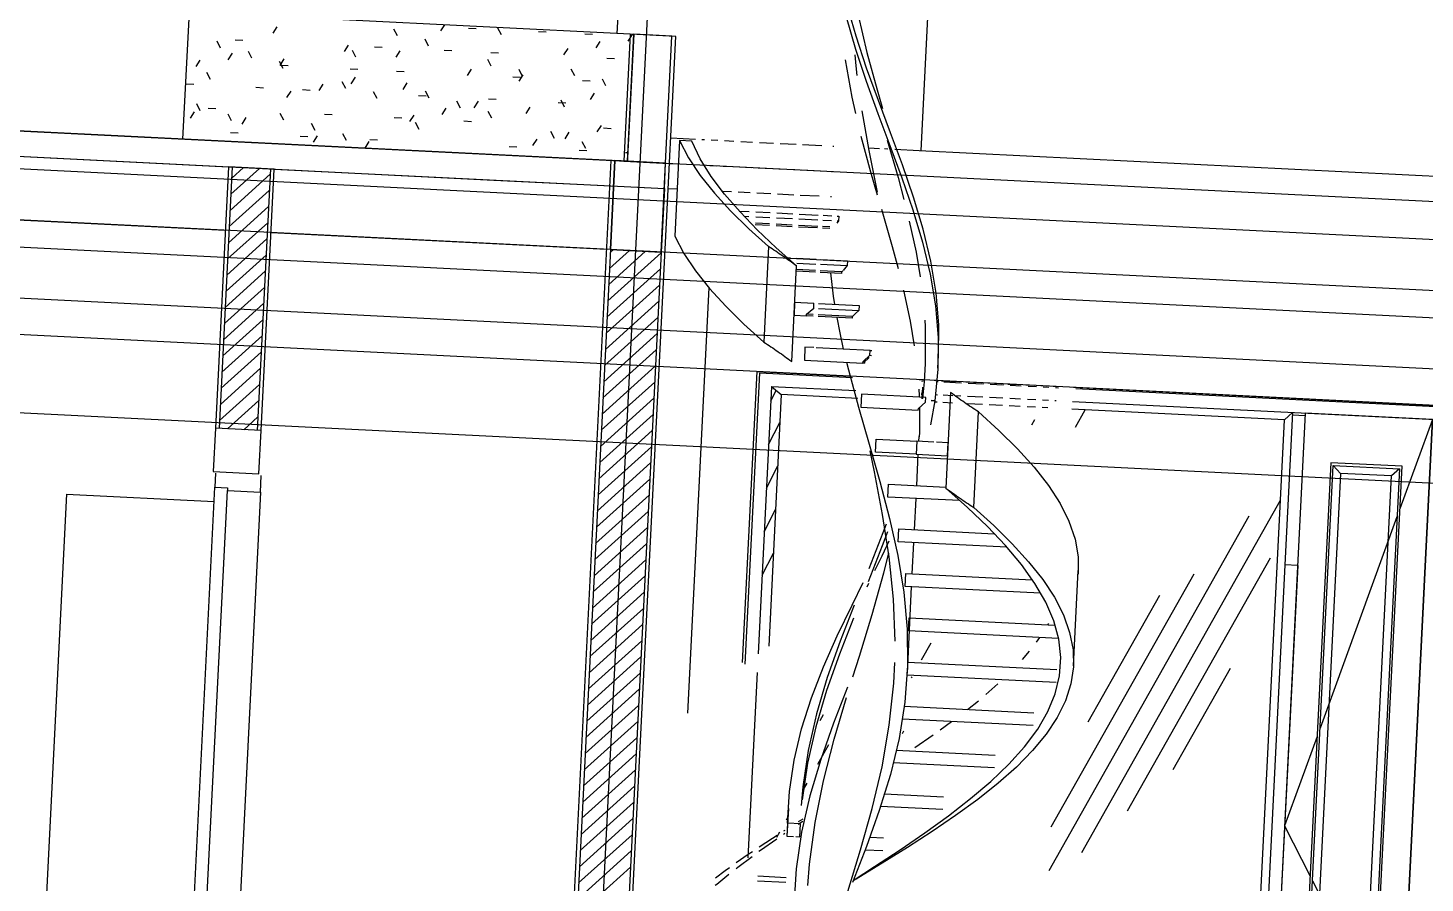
# Model space of a CAD drawing. Extents: x 549999 to 550212, y 1838161 to 1838467.
# Drawn here: x 550078.3 to 550083.79, y 1838278.61 to 1838281.97 of the extents above; entities that cross this region are included whole.
import ezdxf

# ---------------------------------------------------------------- set-up
doc = ezdxf.new("R2010")
doc.units = 0
for name, color, linetype in [('Level 1', 7, 'Continuous'), ('Level 10', 7, 'Continuous'), ('Level 11', 7, 'Continuous'), ('Level 14', 7, 'Continuous'), ('Level 15', 7, 'Continuous'), ('Level 18', 7, 'Continuous'), ('Level 20', 7, 'Continuous'), ('Level 27', 7, 'Continuous'), ('Level 28', 7, 'Continuous'), ('Level 4', 7, 'Continuous'), ('Level 5', 7, 'Continuous'), ('Level 7', 7, 'Continuous'), ('Level 8', 7, 'Continuous'), ('Level 9', 7, 'Continuous')]:
    doc.layers.add(name, color=color, linetype=linetype)

# ---------------------------------------------------------------- blocks, each defined once
blk = doc.blocks.new('FURN28')
at = {"layer": 'Level 1'}
for p, q in [((-590.96, 61.08), (-533.47, 61.08)), ((-590.96, 61.08), (-590.96, 2)), ((-493.47, 61.08), (-441.49, 61.08)), ((-441.49, 2), (-441.49, 61.08)), ((-533.47, 2), (-590.96, 2)), ((-441.49, 2), (-493.47, 2))]:
    blk.add_line(p, q, dxfattribs=at)
blk = doc.blocks.new('FURN32')
at = {"layer": 'Level 1'}
for q in [(-382.99, 218.91), (-441.01, 0)]:
    blk.add_line((-441.01, 218.91), q, dxfattribs=at)
blk = doc.blocks.new('CUADI2')
at = {"layer": 'Level 5'}
for p, q in [((-382.99, 230), (-382.99, 224.5)), ((-364.99, 223.5), (-364.99, 230)), ((-382.99, 224.5), (-377.99, 224.5)), ((-382.99, 0), (-382.99, 224.5)), ((-377.99, 224.5), (-377.99, 223.5)), ((-377.99, 223.5), (-364.99, 223.5)), ((-377.99, 0), (-377.99, 223.5)), ((-364.99, 223.5), (-364.99, 0))]:
    blk.add_line(p, q, dxfattribs=at)
blk = doc.blocks.new('CUA_S3')
at = {"layer": 'Level 7'}
for p, q in [((-134.93, 280), (-171.49, 280)), ((-171.49, 280), (-171.49, 165.4)), ((-107.03, 280), (-107.74, 280)), ((-101.22, 280), (-101.8, 280)), ((-92, 280), (-98.93, 280)), ((-83.37, 280), (-89.43, 280)), ((-75.49, 280), (-80.72, 280)), ((-68.48, 280), (-72.8, 280)), ((-62.48, 280), (-65.8, 280)), ((-57.58, 280), (-59.85, 280)), ((-53.86, 280), (-55.05, 280)), ((148.51, 280), (-47.04, 280)), ((148.51, 20), (148.51, 280)), ((-166.49, 275), (-166.49, 169.71)), ((-166.49, 275), (-133.3, 275)), ((-166.49, 275), (-162.49, 272)), ((-107.58, 275), (-107.44, 275)), ((-102.05, 275), (-101.22, 275)), ((-98.93, 275), (-95.13, 275)), ((-94.36, 275), (-92, 275)), ((-89.43, 275), (-83.37, 275)), ((-80.72, 275), (-75.49, 275)), ((-72.8, 275), (-68.48, 275)), ((-65.8, 275), (-62.48, 275)), ((-59.85, 275), (-57.58, 275)), ((-55.05, 275), (-54.53, 275)), ((-48.05, 275), (143.51, 275)), ((38.51, 275), (35.51, 272)), ((38.51, 275), (38.51, 215)), ((93.51, 275), (43.51, 275)), ((43.51, 275), (43.51, 25)), ((93.51, 275), (82.51, 239.25)), ((93.51, 275), (104.51, 239.25)), ((93.51, 25), (93.51, 275)), ((143.51, 275), (93.51, 275)), ((93.51, 275), (93.51, 25)), ((143.51, 275), (143.51, 25)), ((143.51, 25), (143.51, 275)), ((-166.49, 269.23), (-164.56, 273.55)), ((-132.33, 272), (-162.49, 272)), ((-162.49, 272), (-162.49, 172.95)), ((-101.22, 272), (-102.25, 272)), ((-95.13, 272), (-98.93, 272)), ((-83.37, 272), (-89.43, 272)), ((-75.49, 272), (-80.72, 272)), ((-68.48, 272), (-72.8, 272)), ((-62.48, 272), (-65.8, 272)), ((-57.58, 272), (-59.85, 272)), ((35.51, 272), (-48.24, 272)), ((-46.45, 264.99), (-42.94, 272)), ((35.51, 28), (35.51, 272)), ((38.51, 274), (43.51, 274)), ((-63.59, 264.99), (-62.48, 267.22)), ((-166.49, 252.08), (-162.49, 261.03)), ((54.51, 256), (54.51, 44)), ((82.51, 256), (54.51, 256)), ((55.51, 255), (81.51, 255)), ((55.51, 45), (55.51, 255)), ((55.51, 255), (58.51, 252)), ((81.51, 255), (78.51, 252)), ((81.51, 255), (81.51, 45)), ((82.51, 44), (82.51, 256)), ((104.51, 256), (104.51, 44)), ((132.51, 256), (104.51, 256)), ((105.51, 255), (131.51, 255)), ((105.51, 45), (105.51, 255)), ((105.51, 255), (108.51, 252)), ((131.51, 255), (128.51, 252)), ((131.51, 255), (131.51, 45)), ((132.51, 44), (132.51, 256)), ((78.51, 252), (58.51, 252)), ((58.51, 252), (58.51, 48)), ((78.51, 48), (78.51, 252)), ((128.51, 252), (108.51, 252)), ((108.51, 252), (108.51, 48)), ((128.51, 48), (128.51, 252)), ((-166.49, 234.94), (-162.49, 243.88)), ((-35.59, 98.12), (35.51, 240.32)), ((-48.04, 90.36), (23.52, 233.49)), ((81.51, 236), (55.51, 151.5)), ((105.51, 236), (131.51, 151.5)), ((-166.49, 217.79), (-162.49, 226.74)), ((-18.44, 115.26), (32.67, 217.5)), ((38.51, 215), (38.51, 25)), ((43.51, 215), (38.51, 215)), ((43.51, 215), (43.51, 25)), ((-166.49, 200.65), (-162.49, 209.59)), ((-48.04, 107.5), (3.08, 209.74)), ((-35.59, 149.55), (-10.03, 200.67)), ((-102.26, 170.52), (-98.77, 177.49)), ((-1.3, 132.41), (19.15, 173.3)), ((-166.49, 162.33), (-166.49, 89.36)), ((-105.88, 163.28), (-105.65, 163.73)), ((54.51, 148.25), (43.51, 112.5)), ((132.51, 148.25), (143.51, 112.5)), ((-140.84, 144.78), (-139.66, 147.14)), ((-108.32, 141.25), (-107.79, 142.31)), ((-140.84, 127.63), (-136.93, 135.45)), ((-145.98, 117.36), (-144.73, 119.86)), ((43.51, 112.5), (54.51, 93.25)), ((143.51, 112.5), (132.51, 93.25)), ((-152.11, 105.11), (-151.57, 106.18)), ((-155.6, 98.12), (-154.55, 100.22)), ((55.51, 91.5), (81.52, 45.99)), ((131.51, 91.5), (105.51, 45.99)), ((-166.49, 49.78), (-166.49, 47.14)), ((-162.49, 53.09), (-162.49, 47.14)), ((54.51, 44), (82.51, 44)), ((55.51, 45), (58.51, 48)), ((81.51, 45), (55.51, 45)), ((58.51, 48), (78.51, 48)), ((78.51, 48), (81.51, 45)), ((82.51, 44.25), (93.51, 25)), ((104.51, 44.25), (93.51, 25)), ((104.51, 44), (132.51, 44)), ((105.51, 45), (108.51, 48)), ((131.51, 45), (105.51, 45)), ((108.51, 48), (128.51, 48)), ((128.51, 48), (131.51, 45)), ((-171.49, 42.06), (-171.49, 29.76)), ((-166.49, 42.06), (-166.49, 29.76)), ((-162.49, 42.06), (-162.49, 29.76)), ((30.79, 28), (35.51, 37.44)), ((-137.28, 28), (35.51, 28)), ((-124.34, 25), (-122.54, 28)), ((-115.77, 25), (-113.96, 28)), ((-107.19, 25), (-105.39, 28)), ((-98.62, 25), (-96.82, 28)), ((-90.05, 25), (-88.25, 28)), ((-79.22, 28), (-78.31, 29.82)), ((28.53, 25), (30.34, 28)), ((35.51, 28), (38.51, 25)), ((-171.49, 24.68), (-171.49, 20)), ((-137.73, 25), (143.51, 25)), ((43.51, 25), (38.51, 25)), ((43.51, 25), (93.51, 25)), ((93.51, 25), (143.51, 25)), ((-171.49, 20), (-150.14, 20)), ((-148.14, 20), (-146.56, 20)), ((-138.5, 20), (148.51, 20))]:
    blk.add_line(p, q, dxfattribs=at)
blk = doc.blocks.new('TOP_R7')
at = {"layer": 'Level 10'}
for p, q in [((-150.16, 451.44), (-145.39, 451.44)), ((-150.16, 446.36), (-150.16, 451.44)), ((-101.55, 285.42), (-101.55, 290.5)), ((-107.12, 277.63), (-107.4, 274.45)), ((-107.12, 277.63), (-107.12, 273.1)), ((-107.12, 273.1), (-107.12, 277.63)), ((-106.72, 279.81), (-107.07, 273.24)), ((-103.51, 272.55), (-102.17, 272.55)), ((-102.17, 272.55), (-103.51, 272.55)), ((-102.17, 272.55), (-103.41, 263.05)), ((-124.56, 199.52), (-125.2, 198.06)), ((-151.71, 109.18), (-151.71, 104.1)), ((-151.6, 109.54), (-151.6, 98.74)), ((-151.6, 103.82), (-151.6, 98.74)), ((-146.54, 103.82), (-151.6, 103.82)), ((-146.54, 98.74), (-146.54, 103.82)), ((-151.6, 98.74), (-149.08, 98.74)), ((-148.14, 98.74), (-146.54, 98.74))]:
    blk.add_line(p, q, dxfattribs=at)
for points in [[(-101.55, 290.05), (-102.09, 302.46), (-103.75, 314.88), (-106.47, 327.29), (-110.12, 339.71), (-114.53, 352.12), (-119.5, 364.54), (-124.8, 376.95), (-130.18, 389.37), (-135.4, 401.78), (-140.21, 414.2), (-144.4, 426.61), (-147.77, 439.03), (-150.16, 451.44)], [(-145.39, 451.44), (-143.09, 436.96), (-139.75, 422.47), (-135.59, 407.99), (-130.87, 393.5), (-128.39, 386.25)], [(-150.16, 446.36), (-147.77, 433.95), (-144.4, 421.53), (-140.21, 409.12), (-135.4, 396.7), (-130.18, 384.29), (-124.8, 371.87), (-119.5, 359.46), (-114.53, 347.04), (-110.12, 334.63), (-106.47, 322.21), (-103.75, 309.8), (-102.09, 297.38), (-101.55, 284.97), (-102.17, 272.55)], [(-125.88, 373.91), (-120.95, 359.46), (-118.2, 350.98)], [(-115.68, 342.64), (-112.42, 330.49), (-110.31, 320.99)], [(-107.66, 304.02), (-107.4, 301.52), (-106.64, 287.03), (-106.72, 279.83)], [(-118.77, 223.15), (-119.88, 219.69), (-124.77, 205.21)], [(-118.13, 220.11), (-119.88, 214.61), (-124.77, 200.13)], [(-117.4, 216.52), (-119.88, 210.48), (-122.4, 204.55)], [(-151.6, 103.82), (-151.52, 116.24), (-150.3, 128.65), (-147.98, 141.07), (-144.68, 153.48), (-140.54, 165.9), (-135.77, 178.31), (-130.57, 190.73), (-126.63, 199.84)], [(-129.77, 190.73), (-134.58, 176.24), (-138.89, 161.76), (-142.43, 147.27), (-144.98, 132.79), (-146.38, 118.31), (-146.62, 111.05)], [(-129.77, 185.65), (-134.58, 171.16), (-138.89, 156.68), (-142.43, 142.19), (-144.98, 127.71), (-146.38, 113.23)]]:
    blk.add_lwpolyline(points, dxfattribs=at)

msp = doc.modelspace()

# ---------------------------------------------------------------- linework, layer by layer
at = {"layer": 'Level 11'}
for p, q in [((550079.0391, 1838280.3951), (550079.0306, 1838280.2246)), ((550079.2189, 1838280.3861), (550079.0391, 1838280.3951)), ((550079.2104, 1838280.2156), (550079.2189, 1838280.3861)), ((550079.0306, 1838280.2246), (550079.2104, 1838280.2156))]:
    msp.add_line(p, q, dxfattribs=at)
at = {"layer": 'Level 14'}
for p, q in [((550080.6835, 1838281.9442), (550080.6592, 1838281.4578)), ((550080.8333, 1838281.9368), (550080.6835, 1838281.9442)), ((550080.8084, 1838281.4374), (550080.8333, 1838281.9368)), ((550080.6592, 1838281.4578), (550080.6586, 1838281.4449)), ((550079.1001, 1838281.315), (550079.2129, 1838281.417)), ((550079.1033, 1838281.3785), (550079.1493, 1838281.4202)), ((550080.6586, 1838281.4449), (550080.8084, 1838281.4374)), ((550079.097, 1838281.2514), (550079.2543, 1838281.3937)), ((550079.0938, 1838281.1879), (550079.2511, 1838281.3302)), ((550079.0906, 1838281.1243), (550079.2479, 1838281.2666)), ((550079.0874, 1838281.0607), (550079.2447, 1838281.2031)), ((550079.0842, 1838280.9972), (550079.2416, 1838281.1395)), ((550079.0811, 1838280.9336), (550079.2384, 1838281.0759)), ((550080.581, 1838280.8956), (550080.7908, 1838281.0853)), ((550080.5842, 1838280.9591), (550080.7298, 1838281.0909)), ((550080.5874, 1838281.0227), (550080.6663, 1838281.094)), ((550080.5906, 1838281.0863), (550080.6027, 1838281.0972)), ((550080.5779, 1838280.832), (550080.7876, 1838281.0218)), ((550079.0779, 1838280.8701), (550079.2352, 1838281.0124)), ((550080.5747, 1838280.7685), (550080.7844, 1838280.9582)), ((550079.0747, 1838280.8065), (550079.232, 1838280.9488)), ((550079.0715, 1838280.7429), (550079.2288, 1838280.8853)), ((550080.5715, 1838280.7049), (550080.7812, 1838280.8947)), ((550079.0684, 1838280.6794), (550079.2257, 1838280.8217)), ((550080.5683, 1838280.6413), (550080.7781, 1838280.8311)), ((550079.0652, 1838280.6158), (550079.2225, 1838280.7581)), ((550080.5652, 1838280.5778), (550080.7749, 1838280.7675)), ((550079.062, 1838280.5523), (550079.2193, 1838280.6946)), ((550080.562, 1838280.5142), (550080.7717, 1838280.704)), ((550079.0588, 1838280.4887), (550079.2161, 1838280.631)), ((550080.5588, 1838280.4506), (550080.7685, 1838280.6404)), ((550080.5556, 1838280.3871), (550080.7654, 1838280.5769)), ((550079.0556, 1838280.4251), (550079.213, 1838280.5675)), ((550079.0868, 1838280.3927), (550079.2098, 1838280.5039)), ((550080.5524, 1838280.3235), (550080.7622, 1838280.5133)), ((550079.1504, 1838280.3895), (550079.2066, 1838280.4403)), ((550080.5493, 1838280.26), (550080.759, 1838280.4497)), ((550080.5461, 1838280.1964), (550080.7558, 1838280.3862)), ((550080.5429, 1838280.1328), (550080.7526, 1838280.3226)), ((550080.5397, 1838280.0693), (550080.7495, 1838280.2591)), ((550080.5366, 1838280.0057), (550080.7463, 1838280.1955)), ((550080.5334, 1838279.9422), (550080.7431, 1838280.1319)), ((550080.5302, 1838279.8786), (550080.7399, 1838280.0684)), ((550080.527, 1838279.815), (550080.7368, 1838280.0048)), ((550080.5238, 1838279.7515), (550080.7336, 1838279.9413)), ((550080.5207, 1838279.6879), (550080.7304, 1838279.8777)), ((550080.5175, 1838279.6244), (550080.7272, 1838279.8141)), ((550080.5143, 1838279.5608), (550080.724, 1838279.7506)), ((550080.5111, 1838279.4972), (550080.7209, 1838279.687)), ((550080.508, 1838279.4337), (550080.7177, 1838279.6234)), ((550080.5048, 1838279.3701), (550080.7145, 1838279.5599)), ((550080.5016, 1838279.3066), (550080.7113, 1838279.4963)), ((550080.4984, 1838279.243), (550080.7082, 1838279.4328)), ((550080.4952, 1838279.1794), (550080.705, 1838279.3692)), ((550080.4921, 1838279.1159), (550080.7018, 1838279.3056)), ((550080.4889, 1838279.0523), (550080.6986, 1838279.2421)), ((550080.4857, 1838278.9888), (550080.6955, 1838279.1785)), ((550080.4825, 1838278.9252), (550080.6923, 1838279.115)), ((550080.4794, 1838278.8616), (550080.6891, 1838279.0514)), ((550080.4762, 1838278.7981), (550080.6859, 1838278.9878)), ((550080.473, 1838278.7345), (550080.6827, 1838278.9243)), ((550080.4698, 1838278.671), (550080.6796, 1838278.8607)), ((550080.4666, 1838278.6074), (550080.6764, 1838278.7972)), ((550080.4635, 1838278.5438), (550080.6732, 1838278.7336)), ((550080.4603, 1838278.4803), (550080.67, 1838278.67))]:
    msp.add_line(p, q, dxfattribs=at)
at = {"layer": 'Level 15'}
for p, q in [((550079.2811, 1838281.9735), (550079.2648, 1838281.9482)), ((550079.7542, 1838281.9374), (550079.7404, 1838281.9642)), ((550079.9394, 1838281.9814), (550079.9241, 1838281.9577)), ((550080.0343, 1838281.9685), (550080.0645, 1838281.967)), ((550080.1631, 1838281.9415), (550080.1493, 1838281.9683)), ((550080.3083, 1838281.9548), (550080.3384, 1838281.9533)), ((550079.0594, 1838281.8895), (550079.0457, 1838281.9164)), ((550079.1165, 1838281.9228), (550079.1466, 1838281.9213)), ((550079.5612, 1838281.9015), (550079.5448, 1838281.8761)), ((550079.6645, 1838281.8954), (550079.6946, 1838281.8939)), ((550079.8773, 1838281.8977), (550079.8635, 1838281.9246)), ((550080.491, 1838281.9457), (550080.5211, 1838281.9442)), ((550080.5501, 1838281.9158), (550080.5338, 1838281.8904)), ((550080.6766, 1838281.943), (550080.6602, 1838281.9176)), ((550080.6828, 1838281.9298), (550080.6813, 1838281.9328)), ((550078.9787, 1838281.8423), (550078.9623, 1838281.817)), ((550079.1051, 1838281.8695), (550079.0887, 1838281.8442)), ((550079.1825, 1838281.8499), (550079.1688, 1838281.8767)), ((550079.3056, 1838281.8102), (550079.2918, 1838281.8371)), ((550079.3083, 1838281.8471), (550079.292, 1838281.8218)), ((550079.5914, 1838281.854), (550079.5777, 1838281.8808)), ((550079.7644, 1838281.8791), (550079.748, 1838281.8537)), ((550079.9384, 1838281.8817), (550079.9686, 1838281.8802)), ((550080.1234, 1838281.8184), (550080.1097, 1838281.8452)), ((550080.1211, 1838281.8726), (550080.1512, 1838281.8711)), ((550080.4237, 1838281.8886), (550080.4073, 1838281.8632)), ((550080.5777, 1838281.8498), (550080.6079, 1838281.8483)), ((550079.0198, 1838281.7665), (550079.006, 1838281.7933)), ((550079.2946, 1838281.8224), (550079.3247, 1838281.8209)), ((550079.5686, 1838281.8087), (550079.5987, 1838281.8072)), ((550079.7512, 1838281.7996), (550079.7814, 1838281.798)), ((550080.0444, 1838281.807), (550080.0281, 1838281.7817)), ((550080.2477, 1838281.7846), (550080.2313, 1838281.7592)), ((550080.2465, 1838281.7787), (550080.2327, 1838281.8056)), ((550080.451, 1838281.7808), (550080.4372, 1838281.8076)), ((550080.8084, 1838281.4374), (550074.6161, 1838281.7469)), ((550078.9247, 1838281.7493), (550078.9549, 1838281.7478)), ((550079.1987, 1838281.7356), (550079.2288, 1838281.7341)), ((550079.4619, 1838281.7479), (550079.4456, 1838281.7225)), ((550079.5518, 1838281.7309), (550079.538, 1838281.7577)), ((550079.5884, 1838281.7751), (550079.572, 1838281.7497)), ((550079.7916, 1838281.7526), (550079.7752, 1838281.7273)), ((550080.2078, 1838281.7767), (550080.238, 1838281.7752)), ((550080.4818, 1838281.763), (550080.512, 1838281.7615)), ((550080.574, 1838281.7411), (550080.5603, 1838281.768)), ((550079.3355, 1838281.7207), (550079.3191, 1838281.6953)), ((550079.3813, 1838281.7265), (550079.4115, 1838281.725)), ((550079.6748, 1838281.6912), (550079.6611, 1838281.7181)), ((550079.838, 1838281.7037), (550079.8681, 1838281.7022)), ((550079.8793, 1838281.6933), (550079.8655, 1838281.7201)), ((550080.0024, 1838281.6536), (550079.9886, 1838281.6805)), ((550080.0716, 1838281.6806), (550080.0553, 1838281.6553)), ((550080.112, 1838281.69), (550080.1421, 1838281.6885)), ((550080.3859, 1838281.6763), (550080.4161, 1838281.6748)), ((550080.4113, 1838281.6577), (550080.3975, 1838281.6845)), ((550080.5277, 1838281.7126), (550080.5113, 1838281.6872)), ((550074.6111, 1838281.6471), (550080.1336, 1838281.371)), ((550078.9562, 1838281.6391), (550078.9399, 1838281.6138)), ((550078.9801, 1838281.6434), (550078.9663, 1838281.6702)), ((550079.0115, 1838281.6534), (550079.0416, 1838281.6519)), ((550079.1032, 1838281.6037), (550079.0894, 1838281.6306)), ((550079.3076, 1838281.6058), (550079.2939, 1838281.6326)), ((550079.4681, 1838281.6306), (550079.4982, 1838281.6291)), ((550079.7421, 1838281.6169), (550079.7722, 1838281.6154)), ((550079.8188, 1838281.6262), (550079.8024, 1838281.6009)), ((550079.9452, 1838281.6534), (550079.9288, 1838281.6281)), ((550080.1255, 1838281.6139), (550080.1117, 1838281.6408)), ((550080.2749, 1838281.6582), (550080.2585, 1838281.6328)), ((550079.1595, 1838281.6167), (550079.1431, 1838281.5913)), ((550079.4307, 1838281.5661), (550079.417, 1838281.5929)), ((550079.8396, 1838281.5702), (550079.8259, 1838281.597)), ((550080.0161, 1838281.6032), (550080.0462, 1838281.6017)), ((550080.5549, 1838281.5861), (550080.5385, 1838281.5608)), ((550080.564, 1838281.5758), (550080.5942, 1838281.5743)), ((550079.0982, 1838281.5575), (550079.1284, 1838281.556)), ((550079.3722, 1838281.5438), (550079.4024, 1838281.5423)), ((550079.4395, 1838281.5446), (550079.4231, 1838281.5193)), ((550079.5538, 1838281.5264), (550079.54, 1838281.5533)), ((550079.6427, 1838281.5222), (550079.6264, 1838281.4969)), ((550079.6462, 1838281.5301), (550079.6763, 1838281.5286)), ((550080.3021, 1838281.5317), (550080.2857, 1838281.5064)), ((550080.3716, 1838281.5346), (550080.3579, 1838281.5615)), ((550080.4285, 1838281.5589), (550080.4121, 1838281.5336)), ((550080.4947, 1838281.4949), (550080.481, 1838281.5218)), ((550080.1942, 1838281.5027), (550080.2243, 1838281.5012)), ((550080.4681, 1838281.4891), (550080.4983, 1838281.4875)), ((550080.6508, 1838281.4799), (550080.6603, 1838281.4794)), ((550080.8034, 1838281.3375), (550080.8084, 1838281.4374)), ((550080.1336, 1838281.371), (550080.541, 1838281.3506)), ((550080.541, 1838281.3506), (550080.8034, 1838281.3375))]:
    msp.add_line(p, q, dxfattribs=at)
at = {"layer": 'Level 18'}
for p, q in [((550080.3204, 1838273.68), (550081.02, 1838287.673)), ((550068.0882, 1838282.0733), (550100.5556, 1838280.4502))]:
    msp.add_line(p, q, dxfattribs=at)
at = {"layer": 'Level 20'}
for p, q in [((549998.7769, 1838284.8814), (550135.9157, 1838278.0255)), ((549998.7545, 1838284.432), (550135.8932, 1838277.576)), ((550134.0756, 1838278.6242), (550073.0418, 1838281.6755)), ((550207.9845, 1838274.7291), (550070.8458, 1838281.585)), ((550134.0656, 1838278.4245), (550073.0318, 1838281.4757)), ((550073.1104, 1838281.3655), (550134.1441, 1838278.3143)), ((550207.962, 1838274.2796), (550070.8233, 1838281.1356)), ((550073.1004, 1838281.1658), (550134.1342, 1838278.1145))]:
    msp.add_line(p, q, dxfattribs=at)
at = {"layer": 'Level 27'}
for p, q in [((550080.6086, 1838281.4474), (550080.5912, 1838281.0978)), ((550080.6086, 1838281.4474), (550080.5963, 1838281.2011)), ((550080.8084, 1838281.4374), (550080.6086, 1838281.4474)), ((550080.8084, 1838281.4374), (550080.6086, 1838281.4474)), ((550080.7909, 1838281.0878), (550080.8084, 1838281.4374)), ((550080.7909, 1838281.0878), (550080.8084, 1838281.4374)), ((550074.8134, 1838281.3866), (550079.078, 1838281.1734)), ((550080.5963, 1838281.2011), (550080.5912, 1838281.0978)), ((550079.2578, 1838281.1645), (550080.5762, 1838281.0986)), ((550080.5912, 1838281.0978), (550080.7909, 1838281.0878)), ((550080.5912, 1838281.0978), (550080.7909, 1838281.0878))]:
    msp.add_line(p, q, dxfattribs=at)
at = {"layer": 'Level 28'}
for p, q in [((550079.0391, 1838280.3951), (550079.0306, 1838280.2246)), ((550079.2189, 1838280.3861), (550079.0391, 1838280.3951)), ((550079.2104, 1838280.2156), (550079.2189, 1838280.3861)), ((550079.0306, 1838280.2246), (550079.2104, 1838280.2156))]:
    msp.add_line(p, q, dxfattribs=at)
at = {"layer": 'Level 4'}
for p, q in [((550080.6186, 1838281.9475), (550080.7235, 1838284.0449)), ((550081.8121, 1838281.4873), (550081.9369, 1838283.9842)), ((550080.6037, 1838277.0421), (550080.8483, 1838281.936)), ((550080.6685, 1838281.945), (550080.6436, 1838281.4456)), ((550080.6586, 1838281.4449), (550080.6835, 1838281.9442)), ((550080.8483, 1838281.936), (550080.6685, 1838281.945)), ((550080.8084, 1838281.4374), (550080.8333, 1838281.9368)), ((550079.0905, 1838281.4231), (550079.0391, 1838280.3951)), ((550079.1055, 1838281.4224), (550079.0541, 1838280.3943)), ((550079.2703, 1838281.4141), (550079.0905, 1838281.4231)), ((550079.2553, 1838281.4149), (550079.2039, 1838280.3868)), ((550079.2189, 1838280.3861), (550079.2703, 1838281.4141)), ((550080.5936, 1838281.4481), (550080.4089, 1838277.7527)), ((550080.5912, 1838281.0978), (550080.6086, 1838281.4474)), ((550080.6436, 1838281.4456), (550080.8234, 1838281.4366)), ((550080.8034, 1838281.3375), (550080.7909, 1838281.0878)), ((550080.5912, 1838281.0978), (550080.4289, 1838277.8519)), ((550080.7909, 1838281.0878), (550080.5912, 1838281.0978)), ((550080.7909, 1838281.0878), (550080.6286, 1838277.8419)), ((550080.8955, 1838279.2753), (550080.9791, 1838280.9467)), ((550081.1107, 1838279.4739), (550081.1679, 1838280.6184)), ((550081.1679, 1838280.6184), (550081.5331, 1838280.6002)), ((550081.8046, 1838280.5866), (550081.8117, 1838280.5862)), ((550081.864, 1838280.5836), (550081.8698, 1838280.5833)), ((550081.8926, 1838280.5822), (550081.9619, 1838280.5787)), ((550081.9875, 1838280.5774), (550082.048, 1838280.5744)), ((550082.0745, 1838280.5731), (550082.1267, 1838280.5705)), ((550082.1536, 1838280.5691), (550082.1967, 1838280.567)), ((550082.2235, 1838280.5656), (550082.2567, 1838280.564)), ((550082.2829, 1838280.5627), (550082.3056, 1838280.5615)), ((550082.3309, 1838280.5603), (550082.3428, 1838280.5597)), ((550082.4109, 1838280.5563), (550084.3639, 1838280.4586))]:
    msp.add_line(p, q, dxfattribs=at)
at = {"layer": 'Level 8'}
for p, q in [((550078.9357, 1838282.0316), (550078.9107, 1838281.5322)), ((550080.6685, 1838281.945), (550078.9357, 1838282.0316)), ((550080.6586, 1838281.4449), (550080.6835, 1838281.9442)), ((550080.6436, 1838281.4456), (550074.7809, 1838281.7387)), ((550074.6111, 1838281.6471), (550079.0905, 1838281.4231)), ((550080.8284, 1838281.5365), (550080.9261, 1838281.5316)), ((550080.9507, 1838281.5304), (550080.9615, 1838281.5298)), ((550080.9872, 1838281.5286), (550081.0136, 1838281.5272)), ((550081.0401, 1838281.5259), (550081.0769, 1838281.5241)), ((550081.1037, 1838281.5227), (550081.1501, 1838281.5204)), ((550081.1769, 1838281.5191), (550081.2322, 1838281.5163)), ((550081.2584, 1838281.515), (550081.3216, 1838281.5118)), ((550081.3468, 1838281.5106), (550081.4217, 1838281.5068)), ((550081.4656, 1838281.5046), (550081.4697, 1838281.5044)), ((550081.6063, 1838281.4976), (550081.6492, 1838281.4955)), ((550081.6683, 1838281.4945), (550081.6818, 1838281.4938)), ((550081.7088, 1838281.4925), (550081.804, 1838281.4877)), ((550081.8048, 1838281.4877), (550085.093, 1838281.3233)), ((550079.2703, 1838281.4141), (550080.8034, 1838281.3375)), ((550080.8034, 1838281.3375), (550080.8084, 1838281.4374)), ((550080.8234, 1838281.4366), (550080.8586, 1838281.4349)), ((550080.9822, 1838281.4287), (550081.0086, 1838281.4274)), ((550081.0351, 1838281.426), (550081.0719, 1838281.4242)), ((550081.0987, 1838281.4229), (550081.1451, 1838281.4205)), ((550081.1719, 1838281.4192), (550081.2272, 1838281.4164)), ((550081.2534, 1838281.4151), (550081.3166, 1838281.412)), ((550081.3419, 1838281.4107), (550081.4167, 1838281.407)), ((550081.4606, 1838281.4048), (550081.4647, 1838281.4046)), ((550080.8537, 1838281.335), (550080.8184, 1838281.3368)), ((550081.0669, 1838281.3243), (550081.0325, 1838281.326)), ((550081.1401, 1838281.3207), (550081.0937, 1838281.323)), ((550081.2222, 1838281.3166), (550081.1669, 1838281.3193)), ((550081.3116, 1838281.3121), (550081.2484, 1838281.3153)), ((550081.4117, 1838281.3071), (550081.3369, 1838281.3108)), ((550081.4597, 1838281.3047), (550081.4556, 1838281.3049))]:
    msp.add_line(p, q, dxfattribs=at)
at = {"layer": 'Level 9'}
for p, q in [((550080.8632, 1838281.526), (550080.8444, 1838281.1506)), ((550080.9108, 1838281.5236), (550080.8632, 1838281.526)), ((550081.0979, 1838281.2489), (550081.1364, 1838281.247)), ((550081.1633, 1838281.2456), (550081.2185, 1838281.2428)), ((550081.2448, 1838281.2415), (550081.3079, 1838281.2384)), ((550081.3332, 1838281.2371), (550081.408, 1838281.2334)), ((550081.1169, 1838281.2289), (550081.1355, 1838281.2279)), ((550081.2159, 1838281.1921), (550081.1607, 1838281.1949)), ((550081.2163, 1838281.1985), (550081.161, 1838281.2012)), ((550081.1623, 1838281.2266), (550081.2175, 1838281.2238)), ((550081.3054, 1838281.1876), (550081.2422, 1838281.1908)), ((550081.3057, 1838281.194), (550081.2425, 1838281.1971)), ((550081.2438, 1838281.2225), (550081.3069, 1838281.2194)), ((550081.4054, 1838281.1826), (550081.3306, 1838281.1864)), ((550081.4058, 1838281.189), (550081.331, 1838281.1927)), ((550081.3322, 1838281.2181), (550081.407, 1838281.2144)), ((550081.4535, 1838281.1802), (550081.4244, 1838281.1817)), ((550081.4538, 1838281.1866), (550081.4248, 1838281.188)), ((550081.426, 1838281.2134), (550081.4601, 1838281.2117)), ((550081.427, 1838281.2324), (550081.4611, 1838281.2307)), ((550081.4878, 1838281.2103), (550081.4816, 1838281.2009)), ((550081.4818, 1838281.2106), (550081.4878, 1838281.2103)), ((550081.4828, 1838281.2296), (550081.4888, 1838281.2293)), ((550081.4888, 1838281.2293), (550081.4878, 1838281.2103)), ((550081.2132, 1838281.1094), (550081.1945, 1838280.734)), ((550081.2865, 1838281.0654), (550081.2992, 1838281.0648)), ((550081.3037, 1838280.6579), (550081.3225, 1838281.0333)), ((550081.3971, 1838281.0154), (550081.3223, 1838281.0191)), ((550081.3235, 1838281.0445), (550081.3984, 1838281.0408)), ((550081.3245, 1838281.0635), (550081.3993, 1838281.0598)), ((550081.5013, 1838281.0102), (550081.4161, 1838281.0144)), ((550081.4174, 1838281.0398), (550081.5223, 1838281.0346)), ((550081.4183, 1838281.0588), (550081.5233, 1838281.0536)), ((550081.505, 1838281.0147), (550081.5013, 1838281.0102)), ((550081.5233, 1838281.0536), (550081.5223, 1838281.0346)), ((550081.3968, 1838281.009), (550081.322, 1838281.0128)), ((550081.5009, 1838281.0038), (550081.4158, 1838281.0081)), ((550081.5009, 1838281.0038), (550081.5013, 1838281.0102)), ((550081.3153, 1838280.89), (550081.3128, 1838280.8392)), ((550081.3913, 1838280.8862), (550081.3153, 1838280.89)), ((550081.3624, 1838280.8431), (550081.3903, 1838280.8671)), ((550081.3903, 1838280.8671), (550081.3913, 1838280.8862)), ((550081.3903, 1838280.8671), (550081.3917, 1838280.8671)), ((550081.3913, 1838280.8862), (550081.3926, 1838280.8861)), ((550081.4087, 1838280.8662), (550081.5672, 1838280.8583)), ((550081.4096, 1838280.8852), (550081.5682, 1838280.8773)), ((550081.5682, 1838280.8773), (550081.5672, 1838280.8583)), ((550081.3128, 1838280.8392), (550081.362, 1838280.8368)), ((550081.362, 1838280.8368), (550081.3624, 1838280.8431)), ((550081.3881, 1838280.8355), (550081.362, 1838280.8368)), ((550081.3884, 1838280.8418), (550081.3624, 1838280.8431)), ((550081.542, 1838280.8278), (550081.4071, 1838280.8345)), ((550081.5423, 1838280.8341), (550081.4074, 1838280.8408)), ((550081.542, 1838280.8278), (550081.5423, 1838280.8341)), ((550081.3559, 1838280.7139), (550081.3534, 1838280.6632)), ((550081.3901, 1838280.7122), (550081.3559, 1838280.7139)), ((550081.6116, 1838280.7011), (550081.4001, 1838280.7117)), ((550081.6107, 1838280.6821), (550081.6116, 1838280.7011)), ((550081.6116, 1838280.7011), (550081.6186, 1838280.7008)), ((550081.3534, 1838280.6632), (550081.5837, 1838280.6516)), ((550081.5837, 1838280.6516), (550081.5841, 1838280.658)), ((550081.5907, 1838280.6513), (550081.5837, 1838280.6516)), ((550081.5841, 1838280.658), (550081.6107, 1838280.6821)), ((550081.591, 1838280.6576), (550081.5841, 1838280.658)), ((550081.5907, 1838280.6513), (550081.591, 1838280.6576)), ((550081.6107, 1838280.6821), (550081.6177, 1838280.6817)), ((550081.5776, 1838280.5288), (550081.5751, 1838280.4781)), ((550081.8302, 1838280.5162), (550081.5776, 1838280.5288)), ((550081.9283, 1838280.5353), (550081.9095, 1838280.1599)), ((550081.5751, 1838280.4781), (550081.8012, 1838280.4667)), ((550081.8012, 1838280.4667), (550081.8015, 1838280.4731)), ((550081.8015, 1838280.4731), (550081.8293, 1838280.4971)), ((550081.8293, 1838280.4971), (550081.8302, 1838280.5162)), ((550082.0188, 1838280.0838), (550082.0375, 1838280.4592)), ((550081.8036, 1838280.3435), (550081.8046, 1838280.3626)), ((550081.6333, 1838280.3011), (550081.6358, 1838280.3519)), ((550081.7925, 1838280.2932), (550081.6333, 1838280.3011)), ((550081.6358, 1838280.3519), (550081.7951, 1838280.3439)), ((550081.7951, 1838280.3439), (550081.7925, 1838280.2932)), ((550081.8627, 1838280.3405), (550081.7951, 1838280.3439)), ((550081.9184, 1838280.3377), (550081.8728, 1838280.34)), ((550081.9159, 1838280.287), (550081.9184, 1838280.3377)), ((550081.7925, 1838280.2932), (550081.9159, 1838280.287)), ((550081.7949, 1838280.1699), (550081.8011, 1838280.2927)), ((550081.6817, 1838280.1247), (550081.6842, 1838280.1754)), ((550081.6842, 1838280.1754), (550081.9098, 1838280.1641)), ((550081.9648, 1838280.1105), (550081.6817, 1838280.1247)), ((550081.7862, 1838279.9963), (550081.7924, 1838280.1191)), ((550081.722, 1838279.9486), (550081.7245, 1838279.9994)), ((550081.7245, 1838279.9994), (550082.0994, 1838279.9806)), ((550082.1492, 1838279.9273), (550081.722, 1838279.9486)), ((550081.7776, 1838279.8227), (550081.7837, 1838279.9455)), ((550081.7499, 1838279.7732), (550081.7525, 1838279.8239)), ((550081.7525, 1838279.8239), (550082.2492, 1838279.7991)), ((550082.4111, 1838279.4609), (550082.4299, 1838279.8363)), ((550082.2815, 1838279.7466), (550081.7499, 1838279.7732)), ((550081.7581, 1838279.4328), (550081.775, 1838279.772)), ((550081.7621, 1838279.5986), (550081.7647, 1838279.6493)), ((550081.7647, 1838279.6493), (550082.3381, 1838279.6206)), ((550082.3521, 1838279.5691), (550081.7621, 1838279.5986)), ((550082.3108, 1838279.622), (550082.3139, 1838279.6273)), ((550082.2659, 1838279.5542), (550082.2793, 1838279.5727)), ((550082.2101, 1838279.4861), (550082.2379, 1838279.5184)), ((550081.7568, 1838279.4248), (550081.7573, 1838279.4359)), ((550082.3424, 1838279.3955), (550081.7568, 1838279.4248)), ((550081.7599, 1838279.4755), (550082.3449, 1838279.4463)), ((550082.0659, 1838279.3478), (550082.1141, 1838279.3901)), ((550081.9946, 1838279.2898), (550082.0372, 1838279.3239)), ((550081.7458, 1838279.3022), (550082.2546, 1838279.2768)), ((550082.252, 1838279.226), (550081.7377, 1838279.2517)), ((550081.8866, 1838279.209), (550081.9319, 1838279.242)), ((550081.7874, 1838279.1397), (550081.8601, 1838279.1901)), ((550081.7145, 1838279.1297), (550082.1035, 1838279.1103)), ((550082.1009, 1838279.0596), (550081.7024, 1838279.0795)), ((550081.6683, 1838278.958), (550081.9006, 1838278.9464)), ((550081.8981, 1838278.8957), (550081.6529, 1838278.9079)), ((550081.3286, 1838278.8382), (550081.3472, 1838278.8506)), ((550081.3477, 1838278.8586), (550081.3294, 1838278.8472)), ((550081.2764, 1838278.8137), (550081.2712, 1838278.8104)), ((550081.6103, 1838278.7869), (550081.6648, 1838278.7842)), ((550081.6623, 1838278.7334), (550081.592, 1838278.7369)), ((550081.1696, 1838278.6158), (550081.2813, 1838278.6102)), ((550081.1705, 1838278.6348), (550081.2823, 1838278.6293))]:
    msp.add_line(p, q, dxfattribs=at)
for points in [[(550081.5135, 1838281.8435), (550081.5396, 1838281.6972), (550081.5539, 1838281.6323)], [(550081.5616, 1838281.7827), (550081.5574, 1838281.8206), (550081.5532, 1838281.8638)], [(550081.6406, 1838281.324), (550081.6083, 1838281.4866), (550081.5808, 1838281.6436)], [(550080.8632, 1838281.526), (550080.8989, 1838281.4577), (550080.9447, 1838281.3889), (550080.9998, 1838281.3196), (550081.0636, 1838281.2499), (550081.135, 1838281.1798), (550081.2132, 1838281.1094)], [(550081.3225, 1838281.0333), (550081.2428, 1838281.1044), (550081.1685, 1838281.1752), (550081.1007, 1838281.2457), (550081.0402, 1838281.3158), (550080.9879, 1838281.3856), (550080.9445, 1838281.4548), (550080.9108, 1838281.5236)], [(550081.5758, 1838281.5432), (550081.6139, 1838281.4034), (550081.64, 1838281.3126)], [(550081.6565, 1838281.256), (550081.6985, 1838281.1092), (550081.7217, 1838281.0232)], [(550080.8444, 1838281.1506), (550080.8802, 1838281.0823), (550080.9259, 1838281.0135), (550080.981, 1838280.9443), (550081.0448, 1838280.8746), (550081.1163, 1838280.8045), (550081.1945, 1838280.734)], [(550081.5223, 1838281.0346), (550081.5115, 1838281.0224), (550081.5057, 1838281.0156)], [(550081.4558, 1838281.0061), (550081.4669, 1838280.9149), (550081.4719, 1838280.8821)], [(550081.7427, 1838280.9386), (550081.7692, 1838280.8156), (550081.7856, 1838280.7196)], [(550081.5672, 1838280.8583), (550081.5546, 1838280.8462), (550081.5423, 1838280.8341)], [(550081.4807, 1838280.8308), (550081.4927, 1838280.7698), (550081.5066, 1838280.7064)], [(550081.5189, 1838280.6549), (550081.5266, 1838280.6242), (550081.566, 1838280.4784), (550081.6082, 1838280.3324), (550081.6501, 1838280.1864), (550081.6886, 1838280.0406), (550081.7209, 1838279.8952), (550081.7446, 1838279.7501), (550081.7578, 1838279.6056), (550081.7593, 1838279.4617), (550081.7484, 1838279.3183), (550081.7255, 1838279.1756), (550081.6914, 1838279.0335), (550081.6479, 1838278.8918), (550081.5972, 1838278.7504), (550081.542, 1838278.6093)], [(550081.6081, 1838280.6731), (550081.6043, 1838280.6697), (550081.591, 1838280.6576)], [(550081.8036, 1838280.5489), (550081.8049, 1838280.5238), (550081.8051, 1838280.5174)], [(550081.8064, 1838280.476), (550081.8053, 1838280.3787), (550081.8045, 1838280.3612)], [(550082.0375, 1838280.4592), (550082.1182, 1838280.3864), (550082.1916, 1838280.3141), (550082.2567, 1838280.2422), (550082.3126, 1838280.1707), (550082.3584, 1838280.0997), (550082.3933, 1838280.0293), (550082.4169, 1838279.9594), (550082.4289, 1838279.8902), (550082.4288, 1838279.8215)], [(550081.7101, 1838279.5576), (550081.7036, 1838279.7234), (550081.6864, 1838279.8897), (550081.6606, 1838280.0564), (550081.6291, 1838280.2234), (550081.6121, 1838280.307)], [(550081.5449, 1838278.6166), (550081.6296, 1838278.6717), (550081.73, 1838278.7382), (550081.8273, 1838278.8049), (550081.92, 1838278.8718), (550082.0067, 1838278.939), (550082.0862, 1838279.0065), (550082.1574, 1838279.0745), (550082.2191, 1838279.143), (550082.2704, 1838279.2119), (550082.3108, 1838279.2814), (550082.3395, 1838279.3515), (550082.3562, 1838279.4222), (550082.3608, 1838279.4935), (550082.3531, 1838279.5655), (550082.3334, 1838279.638), (550082.302, 1838279.7111), (550082.2595, 1838279.7847), (550082.2065, 1838279.8589), (550082.1439, 1838279.9336), (550082.0728, 1838280.0087), (550081.9943, 1838280.0841), (550081.9095, 1838280.1599)], [(550082.0188, 1838280.0838), (550082.0981, 1838280.0123), (550082.1704, 1838279.9413), (550082.2348, 1838279.8706), (550082.2902, 1838279.8003), (550082.336, 1838279.7306), (550082.3714, 1838279.6613), (550082.3959, 1838279.5926), (550082.4091, 1838279.5245), (550082.4109, 1838279.4569), (550082.401, 1838279.39), (550082.3797, 1838279.3236), (550082.3472, 1838279.2577), (550082.3038, 1838279.1924), (550082.2501, 1838279.1276), (550082.1868, 1838279.0633), (550082.1147, 1838278.9995), (550082.0348, 1838278.936), (550081.948, 1838278.8728), (550081.8556, 1838278.81), (550081.7587, 1838278.7474), (550081.6586, 1838278.6849), (550081.5566, 1838278.6225)], [(550081.5443, 1838279.4182), (550081.5697, 1838279.4996), (550081.6197, 1838279.6629), (550081.6656, 1838279.8263), (550081.6852, 1838279.9045)], [(550081.5246, 1838278.5742), (550081.5744, 1838278.7372), (550081.6201, 1838278.9003), (550081.6586, 1838279.0639), (550081.6873, 1838279.2279), (550081.7048, 1838279.3924), (550081.709, 1838279.4748)], [(550081.5236, 1838279.3776), (550081.4683, 1838279.2354), (550081.4181, 1838279.0929), (550081.3755, 1838278.95), (550081.3428, 1838278.8066), (550081.3216, 1838278.6626), (550081.3127, 1838278.518)], [(550081.3669, 1838278.598), (550081.3736, 1838278.6807), (550081.396, 1838278.8454), (550081.4292, 1838279.0094), (550081.4711, 1838279.1731), (550081.519, 1838279.3364)], [(550081.1752, 1838278.7319), (550081.1809, 1838278.736), (550081.2452, 1838278.7814)], [(550081.246, 1838278.7943), (550081.2281, 1838278.7827), (550081.1756, 1838278.7481)], [(550081.2709, 1838278.7991), (550081.2751, 1838278.8019), (550081.2763, 1838278.8027)], [(550081.0855, 1838278.6649), (550081.0919, 1838278.6698), (550081.148, 1838278.712)], [(550081.1492, 1838278.7303), (550081.1324, 1838278.7188), (550081.086, 1838278.6864)], [(550081.0587, 1838278.6668), (550081.0421, 1838278.6546), (550081.004, 1838278.6259)], [(550081.0032, 1838278.5983), (550081.0092, 1838278.6033), (550081.0572, 1838278.6426)]]:
    msp.add_lwpolyline(points, dxfattribs=at)
for points in [[(550081.3225, 1838281.0333), (550081.3046, 1838281.0465), (550081.2686, 1838281.0723), (550081.2318, 1838281.0972), (550081.2132, 1838281.1094)], [(550081.1945, 1838280.734), (550081.213, 1838280.7218), (550081.2498, 1838280.697), (550081.2859, 1838280.6711), (550081.3037, 1838280.6579)], [(550082.0375, 1838280.4592), (550082.019, 1838280.4714), (550081.9822, 1838280.4962), (550081.9461, 1838280.5221), (550081.9283, 1838280.5353)], [(550081.9095, 1838280.1599), (550081.9274, 1838280.1467), (550081.9634, 1838280.1209), (550082.0002, 1838280.096), (550082.0188, 1838280.0838)]]:
    msp.add_open_spline(points, degree=3, dxfattribs=at)

# ---------------------------------------------------------------- block references
at = {"layer": 'Level 1', "xscale": 0.010000000000000004, "yscale": 0.01, "rotation": -2.8619937920406366}
for name in ['FURN32', 'FURN28']:
    msp.add_blockref(name, (550082.75, 1838277.73), dxfattribs=at)
at = {"layer": 'Level 10', "xscale": 0.010000000000000004, "yscale": 0.01, "rotation": -2.8619937920406366}
msp.add_blockref('TOP_R7', (550082.75, 1838277.73), dxfattribs=at)
at = {"layer": 'Level 5', "xscale": 0.010000000000000004, "yscale": 0.01, "rotation": -2.8619937920406366}
msp.add_blockref('CUADI2', (550082.75, 1838277.73), dxfattribs=at)
at = {"layer": 'Level 7', "xscale": 0.010000000000000004, "yscale": 0.01, "rotation": -2.8619937920406366}
msp.add_blockref('CUA_S3', (550082.75, 1838277.73), dxfattribs=at)

doc.saveas('drawing.dxf')
